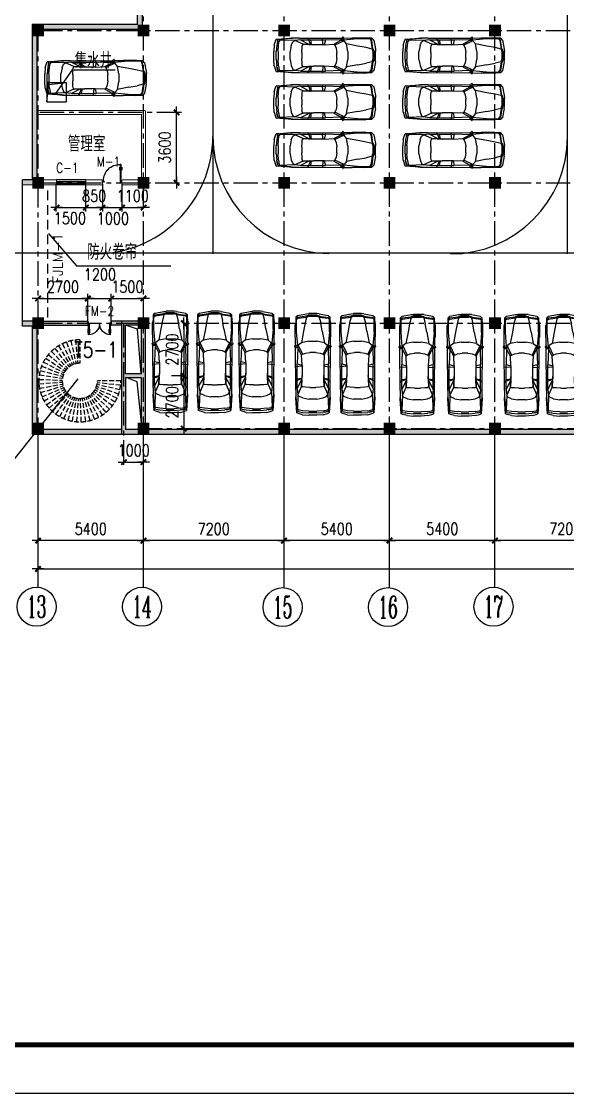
# Model space of a CAD drawing. Extents: x -542930 to 249594, y -301235 to 84515.
# Drawn here: x 12679 to 40642, y -301235 to -246296 of the extents above; entities that cross this region are included whole.
import ezdxf
from ezdxf.enums import TextEntityAlignment as Align

# ---------------------------------------------------------------- set-up
doc = ezdxf.new("R2010")
doc.units = 0
doc.header["$LTSCALE"] = 1000
doc.header["$MEASUREMENT"] = 0
for name, pattern in [('CENTER', [2, 1.25, -0.25, 0.25, -0.25]), ('DASH', [0.35, 0.25, -0.1]), ('DASHED', [0.75, 0.5, -0.25])]:
    doc.linetypes.add(name, pattern=pattern)
doc.layers.get('0').update_dxf_attribs({"linetype": 'CONTINUOUS'})
doc.layers.get('DEFPOINTS').update_dxf_attribs({"linetype": 'CONTINUOUS'})
for name, color, linetype in [('A-CH-TEXT', 2, 'CONTINUOUS'), ('A-COLUMN', 5, 'CONTINUOUS'), ('A-FURN', 251, 'CONTINUOUS'), ('A-GRID', 1, 'CENTER'), ('A-STAIR', 3, 'CONTINUOUS'), ('AXIS', 3, 'CONTINUOUS'), ('AXIS_TEXT', 7, 'CONTINUOUS'), ('OTHER', 7, 'CONTINUOUS'), ('PUB_DIM', 3, 'CONTINUOUS'), ('PUB_TITLE', 4, 'CONTINUOUS'), ('STAIR', 2, 'CONTINUOUS'), ('TEXT', 7, 'CONTINUOUS'), ('WALL', 255, 'CONTINUOUS'), ('WINDOW', 2, 'CONTINUOUS'), ('WINDOW_TEXT', 7, 'CONTINUOUS')]:
    doc.layers.add(name, color=color, linetype=linetype)
doc.styles.add('COMPLEX', font='COMPLEX')
doc.styles.add('DIM_FONT', font='SIMPLEX.shx', dxfattribs={"width": 0.8})
doc.styles.add('HZXY', font='romans.shx', dxfattribs={"width": 0.8, "bigfont": 'hztxt.shx'})
doc.styles.add('SIMPLEX', font='SIMPLEX.SHX')
doc.dimstyles.new('AXIS200', dxfattribs={"dimscale": 2, "dimtxt": 300, "dimasz": 1, "dimexe": 250, "dimexo": 300, "dimgap": 150, "dimtad": 1, "dimdec": 0, "dimdsep": 46, "dimtxsty": 'DIM_FONT', "dimblk": '_DIMX', "dimblk1": '_DIMX', "dimblk2": '_DIMX', "dimsah": 1, "dimcen": 5, "dimse1": 1, "dimse2": 1, "dimclrt": 7, "dimadec": 0, "dimazin": 0, "dimtfac": 1, "dimtdec": 0, "dimtix": 1, "dimtmove": 2, "dimatfit": 3, "dimldrblk": '_DIMX', "dimfxl": 1, "dimarcsym": 0})

# ---------------------------------------------------------------- blocks, each defined once
blk = doc.blocks.new('_DIMX')
blk.add_line((-150, 0), (150, 0))
at = {"const_width": 50}
blk.add_lwpolyline([(-70, -70), (70, 70)], dxfattribs=at)
blk = doc.blocks.new('*D574')
at = {"layer": 'DEFPOINTS', "color": 0, "transparency": 16777216}
for p in [(13527, -273354), (136127, -273354), (136127, -274354)]:
    blk.add_point(p, dxfattribs=at)
at = {"layer": 'PUB_DIM', "color": 0, "lineweight": -2, "transparency": 16777216}
blk.add_line((13529, -274354), (136125, -274354), dxfattribs=at)
at = {"layer": 'PUB_DIM', "color": 0, "lineweight": -2, "transparency": 16777216, "xscale": 2, "yscale": 2, "zscale": 2, "rotation": 180}
blk.add_blockref('_DIMX', (13527, -274354), dxfattribs=at)
at = {"layer": 'PUB_DIM', "color": 0, "lineweight": -2, "transparency": 16777216, "xscale": 2, "yscale": 2, "zscale": 2}
blk.add_blockref('_DIMX', (136127, -274354), dxfattribs=at)
at = {"layer": 'PUB_DIM', "color": 7, "transparency": 16777216, "insert": (76724, -273754), "char_height": 600, "attachment_point": 5, "style": 'DIM_FONT'}
blk.add_mtext('122600', dxfattribs=at)
blk = doc.blocks.new('*D577')
at = {"layer": 'DEFPOINTS', "color": 0, "transparency": 16777216}
for p in [(13527, -259492), (16077, -259492), (16077, -260492)]:
    blk.add_point(p, dxfattribs=at)
at = {"layer": 'PUB_DIM', "color": 0, "lineweight": -2, "transparency": 16777216}
blk.add_line((13529, -260492), (16075, -260492), dxfattribs=at)
at = {"layer": 'PUB_DIM', "color": 0, "lineweight": -2, "transparency": 16777216, "xscale": 2, "yscale": 2, "zscale": 2, "rotation": 180}
blk.add_blockref('_DIMX', (13527, -260492), dxfattribs=at)
at = {"layer": 'PUB_DIM', "color": 0, "lineweight": -2, "transparency": 16777216, "xscale": 2, "yscale": 2, "zscale": 2}
blk.add_blockref('_DIMX', (16077, -260492), dxfattribs=at)
at = {"layer": 'PUB_DIM', "color": 7, "transparency": 16777216, "insert": (14802, -259892), "char_height": 600, "attachment_point": 5, "style": 'DIM_FONT'}
blk.add_mtext('2700', dxfattribs=at)
blk = doc.blocks.new('*D578')
at = {"layer": 'DEFPOINTS', "color": 0, "transparency": 16777216}
for p in [(14477, -254663), (15977, -254663), (15977, -255836)]:
    blk.add_point(p, dxfattribs=at)
at = {"layer": 'PUB_DIM', "color": 0, "lineweight": -2, "transparency": 16777216}
blk.add_line((14479, -255836), (15975, -255836), dxfattribs=at)
at = {"layer": 'PUB_DIM', "color": 0, "lineweight": -2, "transparency": 16777216, "xscale": 2, "yscale": 2, "zscale": 2, "rotation": 180}
blk.add_blockref('_DIMX', (14477, -255836), dxfattribs=at)
at = {"layer": 'PUB_DIM', "color": 0, "lineweight": -2, "transparency": 16777216, "xscale": 2, "yscale": 2, "zscale": 2}
blk.add_blockref('_DIMX', (15977, -255836), dxfattribs=at)
at = {"layer": 'PUB_DIM', "color": 7, "transparency": 16777216, "insert": (15159, -256380), "char_height": 600, "attachment_point": 5, "style": 'DIM_FONT'}
blk.add_mtext('1500', dxfattribs=at)
blk = doc.blocks.new('_WBLK')
for p, q in [((-0.5, 0.5), (0.5, 0.5)), ((0.5, 0.167), (-0.5, 0.167)), ((0.5, -0.167), (-0.5, -0.167)), ((-0.5, -0.5), (0.5, -0.5))]:
    blk.add_line(p, q)
at = {"layer": 'WINDOW_TEXT', "style": 'SIMPLEX', "flags": 9}
blk.add_attdef('A', text='', height=1, dxfattribs=at).set_placement((0, 1.5), align=Align.MIDDLE)
blk = doc.blocks.new('M_F27')
for p, q in [((-2489, 522), (-2426, 736)), ((-2426, 736), (-2389, 824)), ((-2389, 824), (-1610, 874)), ((-2389, 824), (-1560, 874)), ((-2264, 812), (-2389, 824)), ((-2326, 736), (-2364, 522)), ((-2326, 736), (-2351, 596)), ((-2351, 594), (-2351, 596)), ((-2326, 736), (-2288, 811)), ((-2200, 786), (-2288, 811)), ((-2276, 522), (-2238, 736)), ((-2200, 786), (-2238, 736)), ((-1560, 874), (-2212, 815)), ((-2208, 815), (-2211, 814)), ((-1660, 862), (-2208, 815)), ((-1446, 761), (-2200, 786)), ((-1560, 874), (-1660, 862)), ((-1622, 510), (-1547, 698)), ((-1617, 869), (-1620, 866)), ((-1208, 874), (-1610, 874)), ((-1547, 698), (-1446, 761)), ((-1145, 799), (-1446, 761)), ((-1019, 572), (-1446, 761)), ((-1208, 874), (980, 889)), ((-1145, 799), (-682, 557)), ((-1145, 799), (124, 799)), ((-1019, 572), (-1057, 510)), ((-680, 556), (-1019, 572)), ((-1019, 572), (-479, 547)), ((-743, 849), (-793, 874)), ((-730, 799), (-743, 849)), ((-630, 555), (-730, 799)), ((-680, 556), (-630, 555)), ((-642, 799), (-605, 554)), ((-605, 554), (-630, 555)), ((-479, 547), (-605, 554)), ((-2, 547), (-27, 877)), ((124, 799), (61, 547)), ((61, 547), (564, 572)), ((941, 773), (124, 799)), ((564, 572), (941, 773)), ((564, 572), (614, 522)), ((1079, 748), (614, 522)), ((941, 773), (941, 874)), ((983, 777), (941, 773)), ((941, 773), (987, 765)), ((980, 902), (995, 790)), ((980, 790), (980, 898)), ((995, 790), (980, 790)), ((980, 790), (992, 746)), ((984, 905), (1020, 939)), ((992, 746), (1021, 747)), ((995, 790), (1022, 746)), ((1022, 748), (995, 790)), ((1021, 747), (1022, 748)), ((1053, 768), (1022, 746)), ((1036, 935), (1062, 857)), ((1036, 756), (1079, 748)), ((1051, 889), (1497, 893)), ((1057, 776), (1062, 857)), ((1770, 849), (1058, 784)), ((1204, 585), (1079, 748)), ((1795, 472), (1204, 585)), ((1280, 196), (1204, 585)), ((1506, 899), (2121, 899)), ((2461, 849), (1770, 849)), ((2272, 876), (2121, 899)), ((2272, 876), (2272, 874)), ((2437, 851), (2272, 876)), ((2511, 874), (2287, 874)), ((2398, 849), (2461, 773)), ((2437, 850), (2433, 851)), ((2498, 773), (2436, 849)), ((2511, 874), (2450, 850)), ((2461, 773), (2523, 321)), ((2561, 321), (2498, 773)), ((2599, 773), (2511, 874)), ((2599, 773), (2687, 321)), ((-2489, 522), (-2514, 196)), ((-2514, -206), (-2514, 196)), ((-2364, 522), (-2389, 196)), ((-2389, -206), (-2389, 196)), ((-2301, 196), (-2276, 522)), ((-2301, 196), (-2301, -206)), ((-1622, 510), (-1685, 196)), ((-1685, -206), (-1685, 196)), ((-1082, 145), (-1070, 371)), ((-1082, 145), (-1082, -156)), ((-1070, 371), (-1057, 510)), ((61, 547), (-479, 547)), ((614, 522), (677, 371)), ((677, 371), (714, 145)), ((714, -156), (714, 145)), ((1280, 196), (1280, -206)), ((2222, 397), (1795, 472)), ((2523, 321), (2222, 397)), ((2523, 321), (2586, 321)), ((2523, 321), (2561, 196)), ((2580, 196), (2542, 321)), ((2561, 196), (2561, -206)), ((2611, 196), (2574, 321)), ((2580, 321), (2618, 196)), ((2580, 196), (2580, -206)), ((2611, 196), (2611, -206)), ((2618, -206), (2618, 196)), ((2687, 321), (2699, 196)), ((2699, -206), (2699, 196)), ((-2489, -533), (-2514, -206)), ((-2489, -533), (-2426, -747)), ((-2389, -206), (-2364, -533)), ((-2326, -747), (-2364, -533)), ((-2276, -533), (-2301, -206)), ((-2276, -533), (-2238, -747)), ((-1685, -206), (-1622, -520)), ((-1622, -520), (-1547, -709)), ((-1070, -382), (-1082, -156)), ((-1057, -520), (-1070, -382)), ((-1019, -583), (-1057, -520)), ((614, -533), (564, -583)), ((677, -382), (614, -533)), ((1079, -759), (614, -533)), ((714, -156), (677, -382)), ((1204, -596), (1280, -206)), ((1795, -483), (1204, -596)), ((1795, -483), (2222, -407)), ((2523, -332), (2222, -407)), ((2523, -332), (2461, -784)), ((2561, -332), (2498, -784)), ((2523, -332), (2561, -206)), ((2586, -332), (2523, -332)), ((2580, -206), (2542, -332)), ((2618, -6), (2561, -6)), ((2574, -332), (2611, -206)), ((2618, -206), (2580, -332)), ((2687, -332), (2599, -784)), ((2687, -332), (2699, -206)), ((-2426, -747), (-2389, -835)), ((-2389, -835), (-2264, -823)), ((-1560, -885), (-2389, -835)), ((-1610, -885), (-2389, -835)), ((-2351, -607), (-2351, -605)), ((-2351, -607), (-2326, -747)), ((-2326, -747), (-2288, -822)), ((-2288, -822), (-2200, -797)), ((-2200, -797), (-2238, -747)), ((-2212, -826), (-1560, -885)), ((-2208, -826), (-2211, -825)), ((-1660, -872), (-2208, -826)), ((-1446, -772), (-2200, -797)), ((-1560, -885), (-1660, -872)), ((-1621, -877), (-1617, -880)), ((-1610, -885), (-1208, -885)), ((-1547, -709), (-1446, -772)), ((-1019, -583), (-1446, -772)), ((-1145, -809), (-1446, -772)), ((-1208, -885), (980, -900)), ((-682, -568), (-1145, -809)), ((-1145, -809), (124, -809)), ((-479, -558), (-1019, -583)), ((-1019, -583), (-680, -567)), ((-743, -860), (-793, -885)), ((-743, -860), (-730, -809)), ((-730, -809), (-630, -566)), ((-680, -567), (-682, -568)), ((-680, -567), (-630, -566)), ((-605, -565), (-642, -809)), ((-630, -566), (-605, -565)), ((-605, -565), (-479, -558)), ((61, -558), (-479, -558)), ((-2, -558), (-27, -884)), ((61, -558), (124, -809)), ((564, -583), (61, -558)), ((941, -784), (124, -809)), ((564, -583), (941, -784)), ((987, -776), (941, -784)), ((983, -788), (941, -784)), ((941, -885), (941, -784)), ((992, -757), (980, -800)), ((995, -800), (980, -800)), ((995, -800), (980, -913)), ((980, -909), (980, -800)), ((984, -916), (1020, -950)), ((992, -757), (1021, -758)), ((995, -800), (1022, -757)), ((1022, -758), (995, -800)), ((1021, -758), (1022, -758)), ((1022, -757), (1053, -779)), ((1036, -767), (1079, -759)), ((1036, -946), (1062, -867)), ((1051, -901), (1497, -904)), ((1057, -787), (1062, -867)), ((1770, -860), (1058, -795)), ((1204, -596), (1079, -759)), ((2121, -910), (1506, -910)), ((1770, -860), (2461, -860)), ((2121, -910), (2272, -887)), ((2270, -887), (2121, -910)), ((2437, -861), (2272, -887)), ((2272, -885), (2272, -887)), ((2285, -885), (2511, -885)), ((2398, -860), (2461, -784)), ((2436, -860), (2498, -784)), ((2437, -861), (2436, -860)), ((2450, -861), (2511, -885)), ((2599, -784), (2511, -885))]:
    blk.add_line(p, q)
for centre, start, end in [((990, 898), 132.965, 179.7454), ((1027, 932), 18.1573, 132.965), ((1047, 776), 305.1542, 356.8636), ((990, -909), 180.2546, 227.035), ((1027, -942), 227.035, 341.8427), ((1047, -787), 3.1798, 54.8458)]:
    blk.add_arc(centre, 10, start, end)
at = {"width": 0.8, "flags": 9}
for tag in ['XSIZE', 'YSIZE']:
    blk.add_attdef(tag, (0, 0), '', height=0.5, dxfattribs=at)
blk = doc.blocks.new('*D579')
at = {"layer": 'DEFPOINTS', "color": 0, "transparency": 16777216}
for p in [(13529, -267298), (18929, -267978), (13529, -272898)]:
    blk.add_point(p, dxfattribs=at)
at = {"layer": 'PUB_DIM', "color": 0, "lineweight": -2, "transparency": 16777216}
blk.add_line((18927, -272898), (13531, -272898), dxfattribs=at)
at = {"layer": 'PUB_DIM', "color": 0, "lineweight": -2, "transparency": 16777216, "xscale": 2, "yscale": 2, "zscale": 2, "rotation": 180}
blk.add_blockref('_DIMX', (13529, -272898), dxfattribs=at)
at = {"layer": 'PUB_DIM', "color": 0, "lineweight": -2, "transparency": 16777216, "xscale": 2, "yscale": 2, "zscale": 2}
blk.add_blockref('_DIMX', (18929, -272898), dxfattribs=at)
at = {"layer": 'PUB_DIM', "color": 7, "transparency": 16777216, "insert": (16229, -272298), "char_height": 600, "attachment_point": 5, "style": 'DIM_FONT'}
blk.add_mtext('5400', dxfattribs=at)
blk = doc.blocks.new('_FZH')
blk.add_solid([(-0.5, -0.5), (0.5, -0.5), (-0.5, 0.5), (0.5, 0.5)])
blk = doc.blocks.new('_AXISO')
blk.add_circle((0, 0), 0.5)
at = {"layer": 'AXIS_TEXT', "style": 'COMPLEX', "width": 1.041667}
blk.add_attdef('A', text='', height=0.56, dxfattribs=at).set_placement((-0.25, -0.28), (0.25, -0.28), align=Align.FIT)
blk = doc.blocks.new('*D495')
at = {"layer": 'DEFPOINTS', "color": 0, "transparency": 16777216}
for p in [(21995, -261759), (20995, -264459), (21995, -264459)]:
    blk.add_point(p, dxfattribs=at)
at = {"layer": 'PUB_DIM', "color": 0, "lineweight": -2, "transparency": 16777216}
blk.add_line((20995, -261761), (20995, -264457), dxfattribs=at)
at = {"layer": 'PUB_DIM', "color": 0, "lineweight": -2, "transparency": 16777216, "xscale": 2, "yscale": 2, "zscale": 2}
for p, rotation in [((20995, -261759), 90), ((20995, -264459), 270)]:
    blk.add_blockref('_DIMX', p, dxfattribs=dict(at, rotation=rotation))
at = {"layer": 'PUB_DIM', "color": 7, "transparency": 16777216, "insert": (20395, -263109), "char_height": 600, "attachment_point": 5, "rotation": 90, "style": 'DIM_FONT'}
blk.add_mtext('2700', dxfattribs=at)
blk = doc.blocks.new('M_A20TUI')
for p, q in [((-0.467, 0.471), (-0.467, -0.062)), ((-0.433, 0.47), (-0.433, 0.004)), ((0.433, 0.47), (0.433, 0.004)), ((0.467, 0.471), (0.467, -0.062)), ((-0.5, 0.004), (-0.433, 0.004)), ((-0.5, 0.004), (-0.5, -0.062)), ((-0.483, 0.396), (-0.483, 0.235)), ((-0.417, 0.396), (-0.417, 0.235)), ((0.417, 0.396), (0.417, 0.235)), ((0.5, 0.004), (0.433, 0.004)), ((0.483, 0.396), (0.483, 0.235)), ((0.5, 0.004), (0.5, -0.062)), ((-0.5, -0.062), (-0.467, -0.062)), ((0.5, -0.062), (0.467, -0.062))]:
    blk.add_line(p, q)
for centre, start, end in [((-0.467, 0.004), 0, 90), ((0.467, 0.004), 90, 180)]:
    blk.add_arc(centre, 0.467, start, end)
blk = doc.blocks.new('*D497')
at = {"layer": 'DEFPOINTS', "color": 0, "transparency": 16777216}
for p in [(36925, -267294), (44125, -267974), (36925, -272894)]:
    blk.add_point(p, dxfattribs=at)
at = {"layer": 'PUB_DIM', "color": 0, "lineweight": -2, "transparency": 16777216}
blk.add_line((44123, -272894), (36927, -272894), dxfattribs=at)
at = {"layer": 'PUB_DIM', "color": 0, "lineweight": -2, "transparency": 16777216, "xscale": 2, "yscale": 2, "zscale": 2, "rotation": 180}
blk.add_blockref('_DIMX', (36925, -272894), dxfattribs=at)
at = {"layer": 'PUB_DIM', "color": 0, "lineweight": -2, "transparency": 16777216, "xscale": 2, "yscale": 2, "zscale": 2}
blk.add_blockref('_DIMX', (44125, -272894), dxfattribs=at)
at = {"layer": 'PUB_DIM', "color": 7, "transparency": 16777216, "insert": (40525, -272294), "char_height": 600, "attachment_point": 5, "style": 'DIM_FONT'}
blk.add_mtext('7200', dxfattribs=at)
blk = doc.blocks.new('*D498')
at = {"layer": 'DEFPOINTS', "color": 0, "transparency": 16777216}
for p in [(18923, -267302), (26123, -267982), (18923, -272902)]:
    blk.add_point(p, dxfattribs=at)
at = {"layer": 'PUB_DIM', "color": 0, "lineweight": -2, "transparency": 16777216}
blk.add_line((26121, -272902), (18925, -272902), dxfattribs=at)
at = {"layer": 'PUB_DIM', "color": 0, "lineweight": -2, "transparency": 16777216, "xscale": 2, "yscale": 2, "zscale": 2, "rotation": 180}
blk.add_blockref('_DIMX', (18923, -272902), dxfattribs=at)
at = {"layer": 'PUB_DIM', "color": 0, "lineweight": -2, "transparency": 16777216, "xscale": 2, "yscale": 2, "zscale": 2}
blk.add_blockref('_DIMX', (26123, -272902), dxfattribs=at)
at = {"layer": 'PUB_DIM', "color": 7, "transparency": 16777216, "insert": (22523, -272302), "char_height": 600, "attachment_point": 5, "style": 'DIM_FONT'}
blk.add_mtext('7200', dxfattribs=at)
blk = doc.blocks.new('*D499')
at = {"layer": 'DEFPOINTS', "color": 0, "transparency": 16777216}
for p in [(26125, -267298), (31525, -267978), (26125, -272898)]:
    blk.add_point(p, dxfattribs=at)
at = {"layer": 'PUB_DIM', "color": 0, "lineweight": -2, "transparency": 16777216}
blk.add_line((31523, -272898), (26127, -272898), dxfattribs=at)
at = {"layer": 'PUB_DIM', "color": 0, "lineweight": -2, "transparency": 16777216, "xscale": 2, "yscale": 2, "zscale": 2, "rotation": 180}
blk.add_blockref('_DIMX', (26125, -272898), dxfattribs=at)
at = {"layer": 'PUB_DIM', "color": 0, "lineweight": -2, "transparency": 16777216, "xscale": 2, "yscale": 2, "zscale": 2}
blk.add_blockref('_DIMX', (31525, -272898), dxfattribs=at)
at = {"layer": 'PUB_DIM', "color": 7, "transparency": 16777216, "insert": (28825, -272298), "char_height": 600, "attachment_point": 5, "style": 'DIM_FONT'}
blk.add_mtext('5400', dxfattribs=at)
blk = doc.blocks.new('*D500')
at = {"layer": 'DEFPOINTS', "color": 0, "transparency": 16777216}
for p in [(31525, -267296), (36925, -267976), (31525, -272896)]:
    blk.add_point(p, dxfattribs=at)
at = {"layer": 'PUB_DIM', "color": 0, "lineweight": -2, "transparency": 16777216}
blk.add_line((36923, -272896), (31527, -272896), dxfattribs=at)
at = {"layer": 'PUB_DIM', "color": 0, "lineweight": -2, "transparency": 16777216, "xscale": 2, "yscale": 2, "zscale": 2, "rotation": 180}
blk.add_blockref('_DIMX', (31525, -272896), dxfattribs=at)
at = {"layer": 'PUB_DIM', "color": 0, "lineweight": -2, "transparency": 16777216, "xscale": 2, "yscale": 2, "zscale": 2}
blk.add_blockref('_DIMX', (36925, -272896), dxfattribs=at)
at = {"layer": 'PUB_DIM', "color": 7, "transparency": 16777216, "insert": (34225, -272296), "char_height": 600, "attachment_point": 5, "style": 'DIM_FONT'}
blk.add_mtext('5400', dxfattribs=at)
blk = doc.blocks.new('*D501')
at = {"layer": 'DEFPOINTS', "color": 0, "transparency": 16777216}
for p in [(21995, -264459), (20995, -267159), (21995, -267159)]:
    blk.add_point(p, dxfattribs=at)
at = {"layer": 'PUB_DIM', "color": 0, "lineweight": -2, "transparency": 16777216}
blk.add_line((20995, -264461), (20995, -267157), dxfattribs=at)
at = {"layer": 'PUB_DIM', "color": 0, "lineweight": -2, "transparency": 16777216, "xscale": 2, "yscale": 2, "zscale": 2}
for p, rotation in [((20995, -264459), 90), ((20995, -267159), 270)]:
    blk.add_blockref('_DIMX', p, dxfattribs=dict(at, rotation=rotation))
at = {"layer": 'PUB_DIM', "color": 7, "transparency": 16777216, "insert": (20395, -265809), "char_height": 600, "attachment_point": 5, "rotation": 90, "style": 'DIM_FONT'}
blk.add_mtext('2700', dxfattribs=at)
blk = doc.blocks.new('*D502')
at = {"layer": 'DEFPOINTS', "color": 0, "transparency": 16777216}
for p in [(17927, -267877), (18927, -267877), (18927, -268877)]:
    blk.add_point(p, dxfattribs=at)
at = {"layer": 'PUB_DIM', "color": 0, "lineweight": -2, "transparency": 16777216}
for p, q in [((17925, -268877), (17923, -268877)), ((17927, -268877), (18927, -268877)), ((18929, -268877), (18931, -268877))]:
    blk.add_line(p, q, dxfattribs=at)
at = {"layer": 'PUB_DIM', "color": 0, "lineweight": -2, "transparency": 16777216, "xscale": 2, "yscale": 2, "zscale": 2}
blk.add_blockref('_DIMX', (17927, -268877), dxfattribs=at)
at = {"layer": 'PUB_DIM', "color": 0, "lineweight": -2, "transparency": 16777216, "xscale": 2, "yscale": 2, "zscale": 2, "rotation": 180}
blk.add_blockref('_DIMX', (18927, -268877), dxfattribs=at)
at = {"layer": 'PUB_DIM', "color": 7, "transparency": 16777216, "insert": (18427, -268277), "char_height": 600, "attachment_point": 5, "style": 'DIM_FONT'}
blk.add_mtext('1000', dxfattribs=at)
blk = doc.blocks.new('*D507')
at = {"layer": 'DEFPOINTS', "color": 0, "transparency": 16777216}
for p in [(19619, -250959), (20619, -250959), (19619, -254559)]:
    blk.add_point(p, dxfattribs=at)
at = {"layer": 'PUB_DIM', "color": 0, "lineweight": -2, "transparency": 16777216}
blk.add_line((20619, -254557), (20619, -250961), dxfattribs=at)
at = {"layer": 'PUB_DIM', "color": 0, "lineweight": -2, "transparency": 16777216, "xscale": 2, "yscale": 2, "zscale": 2}
for p, rotation in [((20619, -250959), 90), ((20619, -254559), 270)]:
    blk.add_blockref('_DIMX', p, dxfattribs=dict(at, rotation=rotation))
at = {"layer": 'PUB_DIM', "color": 7, "transparency": 16777216, "insert": (20019, -252759), "char_height": 600, "attachment_point": 5, "rotation": 90, "style": 'DIM_FONT'}
blk.add_mtext('3600', dxfattribs=at)
blk = doc.blocks.new('M_A23MCU')
for p, q in [((-0.489, 0.782), (-0.489, 0.624)), ((-0.454, 0.081), (-0.454, 0.905)), ((-0.454, 0.905), (-0.413, 0.905)), ((-0.413, 0.905), (-0.413, 0.081)), ((-0.378, 0.782), (-0.378, 0.624)), ((-0.495, -0.002), (-0.495, 0.081)), ((-0.495, 0.081), (-0.454, 0.081)), ((-0.413, 0.081), (-0.454, 0.081)), ((-0.454, 0.081), (-0.454, 0.039)), ((-0.454, 0.039), (-0.413, 0.039)), ((-0.413, 0.039), (-0.413, -0.002)), ((0.412, 0.039), (0.412, -0.002)), ((0.453, 0.039), (0.412, 0.039)), ((0.453, 0.081), (0.453, 0.039)), ((0.494, 0.081), (0.453, 0.081)), ((0.494, -0.002), (0.494, 0.081)), ((-0.413, -0.002), (-0.495, -0.002)), ((-0.495, -0.002), (-0.495, -0.002)), ((0.412, -0.002), (0.494, -0.002)), ((0.494, -0.002), (0.494, -0.002))]:
    blk.add_line(p, q)
blk.add_arc((-0.372, 0.082), 0.825, 359.9283, 92.866)
blk = doc.blocks.new('*D508')
at = {"layer": 'DEFPOINTS', "color": 0, "transparency": 16777216}
for p in [(17277, -259492), (18927, -259492), (18927, -260492)]:
    blk.add_point(p, dxfattribs=at)
at = {"layer": 'PUB_DIM', "color": 0, "lineweight": -2, "transparency": 16777216}
for p, q in [((17275, -260492), (17273, -260492)), ((17277, -260492), (18927, -260492)), ((18929, -260492), (18931, -260492))]:
    blk.add_line(p, q, dxfattribs=at)
at = {"layer": 'PUB_DIM', "color": 0, "lineweight": -2, "transparency": 16777216, "xscale": 2, "yscale": 2, "zscale": 2}
blk.add_blockref('_DIMX', (17277, -260492), dxfattribs=at)
at = {"layer": 'PUB_DIM', "color": 0, "lineweight": -2, "transparency": 16777216, "xscale": 2, "yscale": 2, "zscale": 2, "rotation": 180}
blk.add_blockref('_DIMX', (18927, -260492), dxfattribs=at)
at = {"layer": 'PUB_DIM', "color": 7, "transparency": 16777216, "insert": (18102, -259892), "char_height": 600, "attachment_point": 5, "style": 'DIM_FONT'}
blk.add_mtext('1500', dxfattribs=at)
blk = doc.blocks.new('*D509')
at = {"layer": 'DEFPOINTS', "color": 0, "transparency": 16777216}
for p in [(16077, -259492), (17277, -259492), (17277, -260492)]:
    blk.add_point(p, dxfattribs=at)
at = {"layer": 'PUB_DIM', "color": 0, "lineweight": -2, "transparency": 16777216}
blk.add_line((16079, -260492), (17275, -260492), dxfattribs=at)
at = {"layer": 'PUB_DIM', "color": 0, "lineweight": -2, "transparency": 16777216, "xscale": 2, "yscale": 2, "zscale": 2, "rotation": 180}
blk.add_blockref('_DIMX', (16077, -260492), dxfattribs=at)
at = {"layer": 'PUB_DIM', "color": 0, "lineweight": -2, "transparency": 16777216, "xscale": 2, "yscale": 2, "zscale": 2}
blk.add_blockref('_DIMX', (17277, -260492), dxfattribs=at)
at = {"layer": 'PUB_DIM', "color": 7, "transparency": 16777216, "insert": (16696, -259262), "char_height": 600, "attachment_point": 5, "style": 'DIM_FONT'}
blk.add_mtext('1200', dxfattribs=at)
blk = doc.blocks.new('*D510')
at = {"layer": 'DEFPOINTS', "color": 0, "transparency": 16777216}
for p in [(17829, -254663), (18929, -254663), (18929, -255836)]:
    blk.add_point(p, dxfattribs=at)
at = {"layer": 'PUB_DIM', "color": 0, "lineweight": -2, "transparency": 16777216}
for p, q in [((17827, -255836), (17825, -255836)), ((17829, -255836), (18929, -255836)), ((18931, -255836), (18933, -255836))]:
    blk.add_line(p, q, dxfattribs=at)
at = {"layer": 'PUB_DIM', "color": 0, "lineweight": -2, "transparency": 16777216, "xscale": 2, "yscale": 2, "zscale": 2}
blk.add_blockref('_DIMX', (17829, -255836), dxfattribs=at)
at = {"layer": 'PUB_DIM', "color": 0, "lineweight": -2, "transparency": 16777216, "xscale": 2, "yscale": 2, "zscale": 2, "rotation": 180}
blk.add_blockref('_DIMX', (18929, -255836), dxfattribs=at)
at = {"layer": 'PUB_DIM', "color": 7, "transparency": 16777216, "insert": (18379, -255236), "char_height": 600, "attachment_point": 5, "style": 'DIM_FONT'}
blk.add_mtext('1100', dxfattribs=at)
blk = doc.blocks.new('*D511')
at = {"layer": 'DEFPOINTS', "color": 0, "transparency": 16777216}
for p in [(16827, -254663), (17827, -254663), (17827, -255836)]:
    blk.add_point(p, dxfattribs=at)
at = {"layer": 'PUB_DIM', "color": 0, "lineweight": -2, "transparency": 16777216}
blk.add_line((16829, -255836), (17825, -255836), dxfattribs=at)
at = {"layer": 'PUB_DIM', "color": 0, "lineweight": -2, "transparency": 16777216, "xscale": 2, "yscale": 2, "zscale": 2, "rotation": 180}
blk.add_blockref('_DIMX', (16827, -255836), dxfattribs=at)
at = {"layer": 'PUB_DIM', "color": 0, "lineweight": -2, "transparency": 16777216, "xscale": 2, "yscale": 2, "zscale": 2}
blk.add_blockref('_DIMX', (17827, -255836), dxfattribs=at)
at = {"layer": 'PUB_DIM', "color": 7, "transparency": 16777216, "insert": (17361, -256393), "char_height": 600, "attachment_point": 5, "style": 'DIM_FONT'}
blk.add_mtext('1000', dxfattribs=at)
blk = doc.blocks.new('*D512')
at = {"layer": 'DEFPOINTS', "color": 0, "transparency": 16777216}
for p in [(15977, -254663), (16827, -254663), (16827, -255836)]:
    blk.add_point(p, dxfattribs=at)
at = {"layer": 'PUB_DIM', "color": 0, "lineweight": -2, "transparency": 16777216}
for p, q in [((15975, -255836), (15973, -255836)), ((15977, -255836), (16827, -255836)), ((16829, -255836), (16831, -255836))]:
    blk.add_line(p, q, dxfattribs=at)
at = {"layer": 'PUB_DIM', "color": 0, "lineweight": -2, "transparency": 16777216, "xscale": 2, "yscale": 2, "zscale": 2}
blk.add_blockref('_DIMX', (15977, -255836), dxfattribs=at)
at = {"layer": 'PUB_DIM', "color": 0, "lineweight": -2, "transparency": 16777216, "xscale": 2, "yscale": 2, "zscale": 2, "rotation": 180}
blk.add_blockref('_DIMX', (16827, -255836), dxfattribs=at)
at = {"layer": 'PUB_DIM', "color": 7, "transparency": 16777216, "insert": (16402, -255236), "char_height": 600, "attachment_point": 5, "style": 'DIM_FONT'}
blk.add_mtext('850', dxfattribs=at)

msp = doc.modelspace()

# ---------------------------------------------------------------- hatches: boundary and pattern name
at = {"layer": 'PUB_DIM'}
h = msp.add_hatch(color=256, dxfattribs=at)
h.paths.add_polyline_path([(18877.295, -246708.951), (18877.295, -238958.951), (18627.295, -238958.951), (18627.295, -246458.951), (13477.295, -246458.951), (13477.295, -246708.951)])
h.paths.add_polyline_path([(18627.295, -238958.951), (18877.295, -238958.951), (18877.295, -231158.951), (18627.295, -231158.951)])
h.paths.add_polyline_path([(18877.295, -223408.951), (13527.295, -223408.951), (13527.295, -223658.951), (18627.295, -223658.951), (18627.295, -231158.951), (18877.295, -231158.951)])
for points in [[(13477.295, -251062.955), (13477.295, -246458.951), (13227.295, -246458.951), (13227.295, -254412.955), (12726.672, -254412.955), (12726.672, -254662.955), (13477.295, -254662.955)], [(13227.295, -267458.951), (13315.307, -267458.951), (13513.561, -267208.951), (13477.295, -267208.951), (13477.295, -261861.951), (13527.295, -261861.951), (13527.295, -261661.951), (13247.801, -261661.951), (13247.801, -261662.955), (12726.672, -261662.955), (12726.672, -261912.955), (13227.295, -261912.955)], [(18927.295, -261758.951), (19031.907, -261758.951), (19031.907, -261659.07), (18927.295, -261659.07)], [(13527.295, -267208.951), (13527.295, -267458.951), (17798.465, -267458.951), (17798.465, -267208.951)]]:
    msp.add_hatch(color=256, dxfattribs=at).paths.add_polyline_path(points)
h = msp.add_hatch(color=256, dxfattribs=at)
h.paths.add_polyline_path([(13527.295, -261661.951), (13527.295, -261758.951), (16076.762, -261758.951), (16076.762, -261661.951)])
h.paths.add_polyline_path([(16076.762, -261861.951), (16076.762, -261758.951), (13527.295, -261758.951), (13527.295, -261861.951)])
h.paths.add_polyline_path([(17276.762, -261659.07), (17276.762, -261758.951), (17798.465, -261758.951), (17798.465, -261659.07)])
h.paths.add_polyline_path([(17798.465, -261859.07), (17798.465, -261758.951), (17276.762, -261758.951), (17276.762, -261788.162), (17276.762, -261859.07)])
h = msp.add_hatch(color=256, dxfattribs=at)
h.paths.add_polyline_path([(19031.907, -261758.951), (18927.295, -261758.951), (18927.295, -267158.951), (19031.907, -267158.951)])
h.paths.add_polyline_path([(18927.295, -261758.951), (17898.465, -261758.951), (17898.465, -267458.951), (18927.295, -267458.951), (18927.295, -267288.21), (18927.295, -267158.951), (18831.907, -267158.951), (18831.907, -267208.951), (17998.465, -267208.951), (17998.465, -264559.137), (18831.907, -264559.137), (18831.907, -267158.951), (18927.295, -267158.951)])
h.paths.add_polyline_path([(18831.907, -264359.137), (17998.465, -264359.137), (17998.465, -261859.07), (18831.907, -261859.07)], flags=16)
h.paths.add_polyline_path([(17798.465, -261659.07), (17798.465, -261758.951), (18927.295, -261758.951), (18927.295, -261659.07)])
h.paths.add_polyline_path([(17798.465, -267458.951), (17898.465, -267458.951), (17898.465, -261758.951), (17798.465, -261758.951)])
h = msp.add_hatch(color=256, dxfattribs=at)
h.paths.add_polyline_path([(31527.295, -267288.21), (31527.295, -267208.951), (26127.295, -267208.951), (26127.295, -267458.951), (31527.295, -267458.951)])
h.paths.add_polyline_path([(26127.295, -267288.21), (26127.295, -267208.951), (19031.907, -267208.951), (19031.907, -267158.951), (18927.295, -267158.951), (18927.295, -267458.951), (26127.295, -267458.951)])
h = msp.add_hatch(color=256, dxfattribs=at)
h.paths.add_polyline_path([(62127.295, -267208.951), (54927.295, -267208.951), (54927.295, -267458.951), (62127.295, -267458.951)])
h.paths.add_polyline_path([(54927.295, -267288.21), (54927.295, -267208.951), (49527.295, -267208.951), (49527.295, -267458.951), (54927.295, -267458.951)])
h.paths.add_polyline_path([(49527.295, -267288.21), (49527.295, -267208.951), (44127.295, -267208.951), (44127.295, -267458.951), (49527.295, -267458.951)])
h.paths.add_polyline_path([(44127.295, -267288.21), (44127.295, -267208.951), (36927.295, -267208.951), (36927.295, -267458.951), (44127.295, -267458.951)])
h.paths.add_polyline_path([(36927.295, -267288.21), (36927.295, -267208.951), (31527.295, -267208.951), (31527.295, -267458.951), (36927.295, -267458.951)])

# ---------------------------------------------------------------- linework, layer by layer
at = {"color": 6}
for p, q in [((18627.295, -262058.951), (17998.465, -261859.07)), ((18815.706, -264359.137), (18627.295, -262058.951)), ((18608.493, -264770.186), (18098.465, -264559.137)), ((18822.683, -266858.951), (18608.493, -264770.186))]:
    msp.add_line(p, q, dxfattribs=at)
at = {"layer": 'A-CH-TEXT', "color": 7}
msp.add_lwpolyline([(14059.211, -257170.09), (15500.399, -258821.336), (20324.669, -258821.336)], dxfattribs=at)
at = {"layer": 'A-GRID'}
for p, q in [((18927.295, -271788.866), (18927.295, -114159.757)), ((26127.295, -271788.866), (26127.295, -114159.093)), ((31527.295, -271788.866), (31527.295, -114158.596)), ((36927.295, -271788.866), (36927.295, -114158.098)), ((13527.295, -271838.513), (13527.295, -246758.951)), ((13529.295, -246758.951), (68327.295, -246758.951)), ((20868.18, -250958.955), (13477.295, -250958.955)), ((13529.295, -254558.951), (68327.295, -254558.951)), ((13527.295, -261758.951), (67527.295, -261758.951)), ((17898.465, -261758.951), (17898.465, -269153.065)), ((21098.291, -264459.137), (20364.849, -264459.137)), ((18627.295, -267158.951), (67527.295, -267158.951))]:
    msp.add_line(p, q, dxfattribs=at)
at = {"layer": 'A-STAIR'}
for p, q in [((22478.491, -184099.269), (22478.491, -258209.852)), ((40639.355, -258209.852), (40642.236, -202958.951))]:
    msp.add_line(p, q, dxfattribs=at)
for centre, radius, start, end in [((16438.627, -252169.669), 6040.713, 269.2405085, 359.8487074), ((28476.904, -252186.72), 5999.213, 179.9894956, 269.4148139), ((34642.25, -252209.852), 6000, 270, 0)]:
    msp.add_arc(centre, radius, start, end, dxfattribs=at)
at = {"layer": 'OTHER', "linetype": 'DASHED'}
msp.add_line((14026.637, -261458.951), (14026.637, -254871.32), dxfattribs=at)
at = {"layer": 'PUB_DIM'}
for p, q in [((14460.732, -256031.877), (14460.732, -254635.256)), ((15968.711, -256031.877), (15968.711, -254635.256)), ((16838.07, -256031.877), (16838.07, -254635.256)), ((17836.07, -256031.877), (17836.07, -254635.256)), ((54476.208, -258162.955), (-4711.424, -258162.955)), ((16076.762, -261661.951), (16076.762, -260262.449)), ((17276.762, -261659.07), (17276.762, -260262.449)), ((13527.295, -275287.857), (13527.295, -267287.857)), ((18927.295, -275288.21), (18927.295, -267288.21)), ((26127.295, -275288.21), (26127.295, -267288.21)), ((31527.295, -275288.21), (31527.295, -267288.21)), ((36927.295, -275288.21), (36927.295, -267288.21))]:
    msp.add_line(p, q, dxfattribs=at)
at = {"layer": 'PUB_TITLE'}
for p, q in [((15271.119, -248783.041), (14426.771, -249987.281)), ((15271.119, -248783.041), (17483.522, -248783.041)), ((13975.489, -249420.632), (14975.489, -249420.632)), ((13975.489, -249420.632), (13975.489, -250420.632)), ((14082.894, -249526.856), (14975.489, -249420.632)), ((14975.489, -249420.632), (14975.489, -250420.632)), ((13975.489, -250420.632), (14082.894, -249526.856)), ((13975.489, -250420.632), (14975.489, -250420.632)), ((11386.6, -269891.065), (15575.11, -264609.323))]:
    msp.add_line(p, q, dxfattribs=at)
at = {"layer": 'STAIR', "linetype": 'DASH'}
for p, q in [((14384.523, -263050.401), (15117.931, -264000.197)), ((14574.013, -262919.998), (15199.141, -263944.31)), ((14776.629, -262811.102), (15285.977, -263897.64)), ((14989.939, -262725.02), (15377.395, -263860.748)), ((15211.384, -262662.784), (15472.301, -263834.075)), ((15438.308, -262625.141), (15569.554, -263817.943)), ((15667.988, -262612.544), (15667.988, -263812.544)), ((13916.592, -263553.831), (14917.39, -264215.953)), ((14053.829, -263369.23), (14976.205, -264136.838)), ((14210.432, -263200.746), (15043.321, -264064.63)), ((13636.272, -264181.383), (14797.252, -264484.903)), ((13706.554, -263962.359), (14827.373, -264391.036)), ((13800.369, -263752.335), (14867.58, -264301.025)), ((13569.389, -264635.847), (14768.588, -264679.674)), ((13573.59, -264865.834), (14770.389, -264778.239)), ((13590.367, -264406.781), (14777.579, -264581.502)), ((17767.988, -264712.544), (16567.988, -264712.544)), ((13602.92, -265093.981), (14782.959, -264876.017)), ((13657.027, -265317.552), (14806.147, -264971.833)), ((13735.261, -265533.863), (14839.676, -265064.538)), ((13836.684, -265740.321), (14883.143, -265153.02)), ((13960.079, -265934.447), (14936.027, -265236.217)), ((14103.966, -266113.913), (14997.693, -265313.13)), ((17179.785, -266170.099), (16315.901, -265337.21)), ((17330.13, -265996.008), (16380.335, -265262.6)), ((17460.533, -265806.518), (16436.222, -265181.39)), ((17569.429, -265603.903), (16482.891, -265094.555)), ((17655.511, -265390.592), (16519.784, -265003.136)), ((17717.747, -265169.147), (16546.456, -264908.231)), ((17755.39, -264942.223), (16562.589, -264810.978)), ((14266.618, -266276.565), (15067.401, -265382.838)), ((14446.084, -266420.452), (15144.315, -265444.504)), ((14640.21, -266543.847), (15227.512, -265497.388)), ((14846.668, -266645.27), (15315.994, -265540.855)), ((15062.98, -266723.505), (15408.699, -265574.384)), ((15286.55, -266777.611), (15504.515, -265597.573)), ((15514.698, -266806.941), (15602.292, -265610.143)), ((15744.684, -266811.142), (15700.858, -265611.943)), ((15973.75, -266790.165), (15799.029, -265602.953)), ((16199.148, -266744.259), (15895.628, -265583.279)), ((16418.173, -266673.977), (15989.496, -265553.158)), ((16628.197, -266580.162), (16079.506, -265512.951)), ((16826.7, -266463.939), (16164.579, -265463.142)), ((17011.301, -266326.703), (16243.694, -265404.326))]:
    msp.add_line(p, q, dxfattribs=at)
for radius in [2100, 900]:
    msp.add_arc((15667.988, -264712.544), radius, 90, 0, dxfattribs=at)
at = {"layer": 'TEXT'}
msp.add_lwpolyline([(-122155.993, -301235.058), (-122155.993, -90985.058), (249594.007, -90985.058), (249594.007, -301235.058)], close=True, dxfattribs=at)
at = {"layer": 'TEXT', "const_width": 250}
msp.add_lwpolyline([(-115905.993, -298735.058), (247094.007, -298735.058), (247094.007, -93485.058), (-115905.993, -93485.058)], close=True, dxfattribs=at)
at = {"layer": 'WALL', "color": 54}
for p, q in [((18877.295, -246708.951), (18877.295, -223408.951)), ((18627.295, -246458.951), (18627.295, -223658.951)), ((18627.295, -246458.951), (13227.295, -246458.951)), ((13227.295, -246458.951), (13227.295, -254412.955)), ((13477.295, -251058.955), (13477.295, -246458.951)), ((18877.295, -246708.951), (13477.295, -246708.951)), ((13477.295, -254662.955), (13477.295, -251062.955)), ((13227.295, -254412.955), (12726.672, -254412.955)), ((12726.672, -261912.955), (12726.672, -254412.955)), ((13247.801, -261662.955), (12726.672, -261662.955)), ((13227.295, -261912.955), (12726.672, -261912.955)), ((13227.295, -261661.951), (16076.762, -261661.951)), ((13227.295, -261912.955), (13227.295, -267458.951)), ((13477.295, -267208.951), (13477.295, -261861.951)), ((13477.295, -261861.951), (16076.762, -261861.951)), ((16076.762, -261661.951), (16076.762, -261861.951)), ((17276.762, -261659.07), (17276.762, -261859.07)), ((19031.907, -261659.07), (17276.762, -261659.07)), ((17798.465, -261859.07), (17276.762, -261859.07)), ((17798.465, -261659.07), (17798.465, -267458.951)), ((17998.465, -264359.137), (17998.465, -261859.07)), ((18831.907, -261859.07), (17998.465, -261859.07)), ((18831.907, -264359.137), (18831.907, -261859.07)), ((19031.907, -267208.951), (19031.907, -261659.07)), ((18831.907, -264359.137), (17998.465, -264359.137)), ((17998.465, -264559.137), (17998.465, -267208.951)), ((18831.907, -264559.137), (17998.465, -264559.137)), ((18831.907, -267208.951), (18831.907, -264559.137)), ((67827.295, -267458.951), (13227.295, -267458.951)), ((17798.465, -267208.951), (13477.295, -267208.951)), ((18831.907, -267208.951), (17998.465, -267208.951)), ((67577.295, -267208.951), (19031.907, -267208.951))]:
    msp.add_line(p, q, dxfattribs=at)
at = {"layer": 'WALL', "color": 54, "const_width": 50}
for points in [[(19027.295, -250858.955), (13477.295, -250858.955)], [(18827.295, -251058.955), (13477.295, -251058.955)], [(18827.295, -254412.955), (18827.295, -251062.955)], [(19027.295, -254662.955), (19027.295, -250862.955)], [(14477.295, -254662.955), (12726.672, -254662.955)], [(14477.295, -254412.955), (13477.295, -254412.955)], [(16827.295, -254412.955), (15977.295, -254412.955)], [(16827.295, -254662.955), (15977.295, -254662.955)], [(18827.295, -254412.955), (17827.295, -254412.955)], [(19027.295, -254662.955), (17827.295, -254662.955)]]:
    msp.add_lwpolyline(points, dxfattribs=at)
at = {"layer": 'WALL', "const_width": 50}
for points in [[(14477.295, -254412.955), (14477.295, -254662.955)], [(15977.295, -254412.955), (15977.295, -254662.955)], [(16827.295, -254412.955), (16827.295, -254662.955)], [(17827.295, -254412.955), (17827.295, -254662.955)]]:
    msp.add_lwpolyline(points, dxfattribs=at)

# ---------------------------------------------------------------- block references
at = {"layer": 'A-COLUMN', "xscale": 600, "yscale": 600, "zscale": 599.9999999999989}
for p in [(13527.295, -246758.951), (13527.295, -246758.951), (18927.295, -246758.951), (18927.295, -246758.951), (26127.295, -246758.951), (31527.295, -246758.951), (36927.295, -246758.951), (13527.295, -254558.951), (18927.295, -254558.951), (26127.295, -254558.951), (31527.295, -254558.951), (36927.295, -254558.951), (13527.295, -261758.951), (18927.295, -261758.951), (26127.295, -261758.951), (31527.295, -261758.951), (36927.295, -261758.951), (13527.295, -267158.951), (18927.295, -267158.951), (26127.295, -267158.951), (31527.295, -267158.951), (36927.295, -267158.951)]:
    msp.add_blockref('_FZH', p, dxfattribs=at)
at = {"layer": 'A-FURN', "color": 251}
for p in [(28116.546, -248034.105), (34716.917, -248034.105), (16385.892, -249183.706), (28116.546, -250419.589), (34716.917, -250419.589), (28116.546, -252872.83), (34716.917, -252872.83)]:
    msp.add_blockref('M_F27', p, dxfattribs=at)
at = {"layer": 'A-FURN', "color": 251, "rotation": 90}
for p in [(20291.52, -263840.023), (22566.704, -263840.023), (24711.911, -263840.023), (27596.309, -263966.062), (29882.005, -263966.062), (32948.352, -264005.94), (35383.921, -264005.94), (38290.538, -264005.94), (40435.324, -264005.94)]:
    msp.add_blockref('M_F27', p, dxfattribs=at)
at = {"layer": 'AXIS'}
ref = msp.add_blockref('_AXISO', (13451.313, -276286.766), dxfattribs=dict(at, xscale=2000, yscale=2000, zscale=2000))
ref.add_attrib('A', '13', dxfattribs={"layer": 'AXIS_TEXT', "height": 1120, "style": 'COMPLEX', "width": 0.646552}).set_placement((12951.313, -276846.766), (13951.313, -276846.766), align=Align.FIT)
ref = msp.add_blockref('_AXISO', (18851.313, -276286.766), dxfattribs=dict(at, xscale=2000, yscale=2000, zscale=2000))
ref.add_attrib('A', '14', dxfattribs={"layer": 'AXIS_TEXT', "height": 1120, "style": 'COMPLEX', "width": 0.604839}).set_placement((18351.313, -276846.766), (19351.313, -276846.766), align=Align.FIT)
ref = msp.add_blockref('_AXISO', (26051.313, -276308.948), dxfattribs=dict(at, xscale=2000, yscale=2000, zscale=2000))
ref.add_attrib('A', '15', dxfattribs={"layer": 'AXIS_TEXT', "height": 1120, "style": 'COMPLEX', "width": 0.646552}).set_placement((25551.313, -276868.948), (26551.313, -276868.948), align=Align.FIT)
ref = msp.add_blockref('_AXISO', (31451.313, -276308.948), dxfattribs=dict(at, xscale=2000, yscale=2000, zscale=2000))
ref.add_attrib('A', '16', dxfattribs={"layer": 'AXIS_TEXT', "height": 1120, "style": 'COMPLEX', "width": 0.646552}).set_placement((30951.313, -276868.948), (31951.313, -276868.948), align=Align.FIT)
ref = msp.add_blockref('_AXISO', (36851.313, -276286.766), dxfattribs=dict(at, xscale=2000, yscale=2000, zscale=2000))
ref.add_attrib('A', '17', dxfattribs={"layer": 'AXIS_TEXT', "height": 1120, "style": 'COMPLEX', "width": 0.646552}).set_placement((36351.313, -276846.766), (37351.313, -276846.766), align=Align.FIT)
at = {"layer": 'WINDOW', "rotation": 180}
for name, p, xscale, yscale, zscale in [('M_A23MCU', (17327.295, -254537.955), 1000, -1000, 1000), ('_WBLK', (15227.295, -254537.955), 1500, 250, 1500), ('M_A20TUI', (16676.762, -261783.105), -1200, 1200, 1199.999999999998)]:
    msp.add_blockref(name, p, dxfattribs=dict(at, xscale=xscale, yscale=yscale, zscale=zscale))

# ---------------------------------------------------------------- texts
at = {"layer": 'A-CH-TEXT', "color": 7, "style": 'HZXY', "width": 0.8}
for s, height, p in [('集水井', 800, (15400.859, -248694.252)), ('管理室', 800, (15055.597, -252967.301)), ('M-1', 500, (16531.91, -253729.231)), ('C-1', 500, (14450.173, -254049.328)), ('防火卷帘', 800, (16043.565, -258507.548)), ('FM-2', 500, (15923.887, -261385.929)), ('T5-1', 800, (15380.428, -263518.528))]:
    msp.add_text(s, height=height, dxfattribs=at).set_placement(p)
at = {"layer": 'A-CH-TEXT', "color": 7, "style": 'HZXY'}
msp.add_text('FJLM-1', height=500, rotation=90, dxfattribs=at).set_placement((14785.724, -259727.094))

# ---------------------------------------------------------------- dimensions: what is measured, and where the dimension line sits
at = {"layer": 'PUB_DIM'}
for p1, p2, distance, picture, middle in [((19618.628, -254558.949), (19618.628, -250958.959), -1000, '*D507', (20018.628, -252758.954)), ((15977.268, -254662.955), (16827.268, -254662.955), -1172.652, '*D512', (16402.268, -255235.607)), ((17829.268, -254662.955), (18929.295, -254662.955), -1172.652, '*D510', (18379.281, -255235.607)), ((21994.636, -261758.951), (21994.636, -264459.141), -1000, '*D495', (20394.636, -263109.046)), ((21994.636, -264459.141), (21994.636, -267158.951), -1000, '*D501', (20394.636, -265809.046)), ((17927.465, -267877.16), (18927.295, -267877.16), -1000, '*D502', (18427.38, -268277.16))]:
    dim = msp.add_aligned_dim(p1=p1, p2=p2, distance=distance, dimstyle='AXIS200', dxfattribs=at)
    dim.commit()
    dim.dimension.update_dxf_attribs({"geometry": picture, "text_midpoint": middle})
for base, p1, p2, picture, middle in [((15977.268, -255835.607), (14477.268, -254662.955), (15977.268, -254662.955), '*D578', (15159.165, -256380.127)), ((17827.268, -255835.607), (16827.268, -254662.955), (17827.268, -254662.955), '*D511', (17361.091, -256393.149)), ((17276.762, -260491.893), (16076.762, -259491.893), (17276.762, -259491.893), '*D509', (16695.586, -259261.876)), ((136127.29, -274353.934), (13527.295, -273353.934), (136127.29, -273353.934), '*D574', (76723.77, -273753.934))]:
    dim = msp.add_linear_dim(base=base, p1=p1, p2=p2, angle=0, dimstyle='AXIS200', dxfattribs=at)
    dim.commit()
    dim.dimension.update_dxf_attribs({"geometry": picture, "text_midpoint": middle, "dimtype": 161})
for p1, p2, text, picture, middle in [((13527.299, -259491.893), (16076.762, -259491.893), '2700', '*D577', (14802.031, -259891.893)), ((17276.762, -259491.893), (18927.299, -259491.893), '1500', '*D508', (18102.031, -259891.893))]:
    dim = msp.add_aligned_dim(p1=p1, p2=p2, distance=-1000, text=text, dimstyle='AXIS200', dxfattribs=at)
    dim.commit()
    dim.dimension.update_dxf_attribs({"geometry": picture, "text_midpoint": middle})
for base, p1, p2, picture, middle in [((13529.295, -272898.21), (18929.295, -267977.982), (13529.295, -267298.21), '*D579', (16229.295, -272298.21)), ((18923.295, -272902.21), (26123.295, -267981.982), (18923.295, -267302.21), '*D498', (22523.295, -272302.21)), ((26125.295, -272898.21), (31525.295, -267977.982), (26125.295, -267298.21), '*D499', (28825.295, -272298.21)), ((31525.295, -272896.21), (36925.295, -267975.982), (31525.295, -267296.21), '*D500', (34225.295, -272296.21)), ((36925.295, -272894.21), (44125.295, -267973.982), (36925.295, -267294.21), '*D497', (40525.295, -272294.21))]:
    dim = msp.add_linear_dim(base=base, p1=p1, p2=p2, dimstyle='AXIS200', dxfattribs=at)
    dim.commit()
    dim.dimension.update_dxf_attribs({"geometry": picture, "text_midpoint": middle})

doc.saveas('drawing.dxf')
